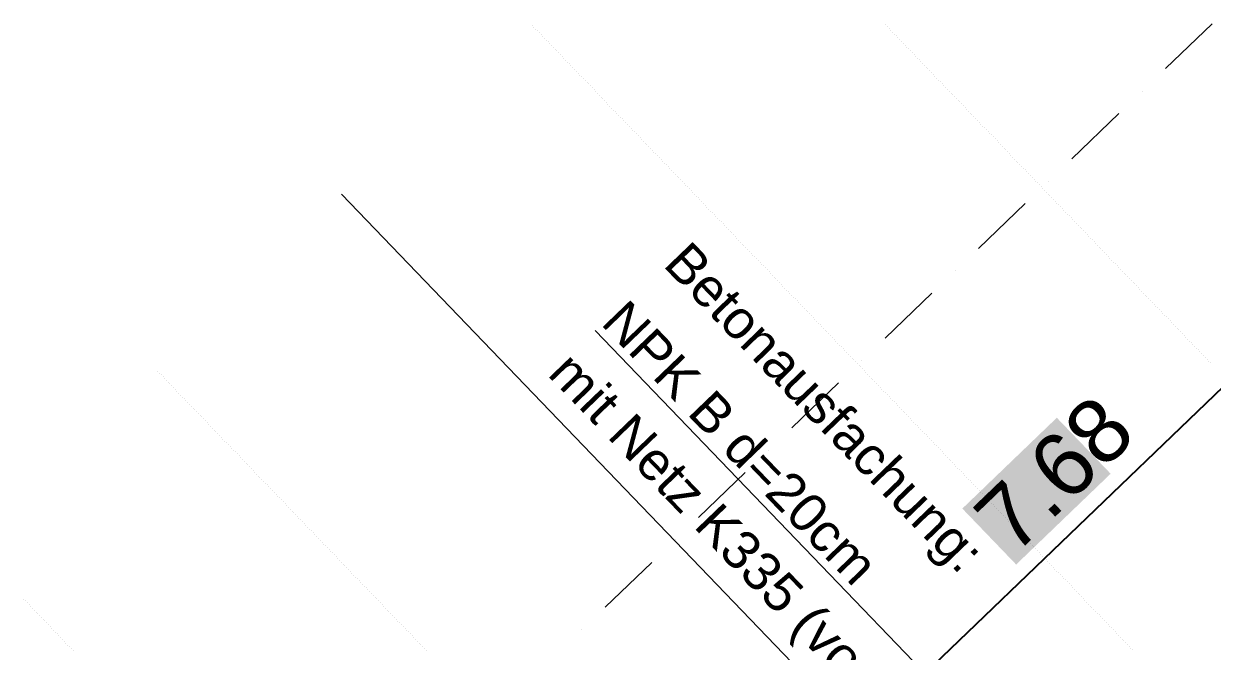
# Model space of a CAD drawing. Header units: metres. Extents: x 2687650.8 to 2687727.1, y 1234407.3 to 1234484.3.
# Drawn here: x 2687691.552 to 2687696.216, y 1234461.055 to 1234463.518 of the extents above; entities that cross this region are included whole.
import ezdxf

# ---------------------------------------------------------------- set-up
doc = ezdxf.new("R2010")
doc.units = ezdxf.units.M
doc.layers.add('PDF__Parzellengrenze', color=7, linetype='Continuous', true_color=0x7f7f7f)
for name, color, linetype in [('PDF_A__BEML', 7, 'Continuous'), ('PDF_Ebene 2', 7, 'Continuous'), ('PDF_Text', 7, 'Continuous'), ('PDF_TITELBL_1', 7, 'Continuous')]:
    doc.layers.add(name, color=color, linetype=linetype)
doc.styles.add('PDF Arial', font='arial.ttf')

# ---------------------------------------------------------------- blocks, each defined once
blk = doc.blocks.new('A$C1c84ec86')
at = {"layer": 'PDF_A__BEML', "true_color": 0xffffff, "transparency": 33554559}
blk.add_hatch(color=7, dxfattribs=at).paths.add_polyline_path([(2488.19, 3776.41), (2518.67, 3776.41), (2518.67, 3827.85), (2488.19, 3827.85)])
at = {"layer": 'PDF__Parzellengrenze', "lineweight": 18}
for points in [[(2418.97, 3953.58), (2418.97, 3978.98)], [(2418.97, 3940.88), (2418.97, 3940.88)], [(2418.97, 3902.57), (2418.97, 3928.18)], [(2418.97, 3889.87), (2418.97, 3889.87)], [(2418.97, 3851.77), (2418.97, 3877.17)], [(2418.97, 3839.07), (2418.97, 3839.07)], [(2418.97, 3800.97), (2418.97, 3826.37)], [(2418.97, 3788.27), (2418.97, 3788.27)], [(2418.97, 3750.16), (2418.97, 3775.56)], [(2418.97, 3737.46), (2418.97, 3737.46)], [(2418.97, 3699.36), (2418.97, 3724.76)], [(2418.97, 3686.66), (2418.97, 3686.66)], [(2418.97, 3648.56), (2418.97, 3673.96)], [(2418.97, 3635.86), (2418.97, 3635.86)]]:
    blk.add_lwpolyline(points, dxfattribs=at)
at = {"layer": 'PDF_A__BEML', "lineweight": 25}
blk.add_lwpolyline([(2524.59, 3410.22), (2524.59, 4194.25)], dxfattribs=at)
at = {"layer": 'PDF_Ebene 2', "lineweight": 20}
for points in [[(2330.49, 3886.27), (2330.49, 3886.27)], [(2331.55, 3886.27), (2331.55, 3886.27)], [(2332.4, 3886.27), (2332.4, 3886.27)], [(2333.45, 3886.27), (2333.45, 3886.27)], [(2334.51, 3886.27), (2334.51, 3886.27)], [(2335.57, 3886.27), (2335.57, 3886.27)], [(2336.42, 3886.27), (2336.42, 3886.27)], [(2337.48, 3886.27), (2337.48, 3886.27)], [(2338.53, 3886.27), (2338.53, 3886.27)], [(2339.38, 3886.27), (2339.38, 3886.27)], [(2340.44, 3886.27), (2340.44, 3886.27)], [(2341.5, 3886.27), (2341.5, 3886.27)], [(2342.56, 3886.27), (2342.56, 3886.27)], [(2343.4, 3886.27), (2343.4, 3886.27)], [(2344.46, 3886.27), (2344.46, 3886.27)], [(2345.52, 3886.27), (2345.52, 3886.27)], [(2346.58, 3886.27), (2346.58, 3886.27)], [(2347.42, 3886.27), (2347.42, 3886.27)], [(2348.48, 3886.27), (2348.48, 3886.27)], [(2349.54, 3886.27), (2349.54, 3886.27)], [(2350.39, 3886.27), (2350.39, 3886.27)], [(2351.45, 3886.27), (2351.45, 3886.27)], [(2352.5, 3886.27), (2352.5, 3886.27)], [(2353.56, 3886.27), (2353.56, 3886.27)], [(2354.41, 3886.27), (2354.41, 3886.27)], [(2355.47, 3886.27), (2355.47, 3886.27)], [(2356.53, 3886.27), (2356.53, 3886.27)], [(2357.58, 3886.27), (2357.58, 3886.27)], [(2358.43, 3886.27), (2358.43, 3886.27)], [(2359.49, 3886.27), (2359.49, 3886.27)], [(2360.55, 3886.27), (2360.55, 3886.27)], [(2361.39, 3886.27), (2361.39, 3886.27)], [(2362.45, 3886.27), (2362.45, 3886.27)], [(2363.51, 3886.27), (2363.51, 3886.27)], [(2364.57, 3886.27), (2364.57, 3886.27)], [(2365.42, 3886.27), (2365.42, 3886.27)], [(2366.48, 3886.27), (2366.48, 3886.27)], [(2367.53, 3886.27), (2367.53, 3886.27)], [(2368.59, 3886.27), (2368.59, 3886.27)], [(2369.44, 3886.27), (2369.44, 3886.27)], [(2370.5, 3886.27), (2370.5, 3886.27)], [(2371.56, 3886.27), (2371.56, 3886.27)], [(2372.4, 3886.27), (2372.4, 3886.27)], [(2373.46, 3886.27), (2373.46, 3886.27)], [(2374.52, 3886.27), (2374.52, 3886.27)], [(2375.58, 3886.27), (2375.58, 3886.27)], [(2376.42, 3886.27), (2376.42, 3886.27)], [(2377.48, 3886.27), (2377.48, 3886.27)], [(2378.54, 3886.27), (2378.54, 3886.27)], [(2379.39, 3886.27), (2379.39, 3886.27)], [(2380.45, 3886.27), (2380.45, 3886.27)], [(2381.5, 3886.27), (2381.5, 3886.27)], [(2382.56, 3886.27), (2382.56, 3886.27)], [(2383.41, 3886.27), (2383.41, 3886.27)], [(2384.47, 3886.27), (2384.47, 3886.27)], [(2385.53, 3886.27), (2385.53, 3886.27)], [(2386.58, 3886.27), (2386.58, 3886.27)], [(2387.43, 3886.27), (2387.43, 3886.27)], [(2388.49, 3886.27), (2388.49, 3886.27)], [(2389.55, 3886.27), (2389.55, 3886.27)], [(2390.39, 3886.27), (2390.39, 3886.27)], [(2391.45, 3886.27), (2391.45, 3886.27)], [(2392.51, 3886.27), (2392.51, 3886.27)], [(2393.57, 3886.27), (2393.57, 3886.27)], [(2394.42, 3886.27), (2394.42, 3886.27)], [(2395.47, 3886.27), (2395.47, 3886.27)], [(2396.53, 3886.27), (2396.53, 3886.27)], [(2397.59, 3886.27), (2397.59, 3886.27)], [(2398.44, 3886.27), (2398.44, 3886.27)], [(2399.5, 3886.27), (2399.5, 3886.27)], [(2400.55, 3886.27), (2400.55, 3886.27)], [(2401.4, 3886.27), (2401.4, 3886.27)], [(2402.46, 3886.27), (2402.46, 3886.27)], [(2403.52, 3886.27), (2403.52, 3886.27)], [(2404.58, 3886.27), (2404.58, 3886.27)], [(2405.42, 3886.27), (2405.42, 3886.27)], [(2406.48, 3886.27), (2406.48, 3886.27)], [(2407.54, 3886.27), (2407.54, 3886.27)], [(2408.6, 3886.27), (2408.6, 3886.27)], [(2409.44, 3886.27), (2409.44, 3886.27)], [(2410.5, 3886.27), (2410.5, 3886.27)], [(2411.56, 3886.27), (2411.56, 3886.27)], [(2412.41, 3886.27), (2412.41, 3886.27)], [(2413.47, 3886.27), (2413.47, 3886.27)], [(2414.52, 3886.27), (2414.52, 3886.27)], [(2415.58, 3886.27), (2415.58, 3886.27)], [(2416.43, 3886.27), (2416.43, 3886.27)], [(2417.49, 3886.27), (2417.49, 3886.27)], [(2418.55, 3886.27), (2418.55, 3886.27)], [(2419.6, 3886.27), (2419.6, 3886.27)], [(2420.45, 3886.27), (2420.45, 3886.27)], [(2421.51, 3886.27), (2421.51, 3886.27)], [(2422.57, 3886.27), (2422.57, 3886.27)], [(2423.41, 3886.27), (2423.41, 3886.27)], [(2424.47, 3886.27), (2424.47, 3886.27)], [(2425.53, 3886.27), (2425.53, 3886.27)], [(2426.59, 3886.27), (2426.59, 3886.27)], [(2427.44, 3886.27), (2427.44, 3886.27)], [(2428.49, 3886.27), (2428.49, 3886.27)], [(2429.55, 3886.27), (2429.55, 3886.27)], [(2430.61, 3886.27), (2430.61, 3886.27)], [(2431.46, 3886.27), (2431.46, 3886.27)], [(2432.52, 3886.27), (2432.52, 3886.27)], [(2433.57, 3886.27), (2433.57, 3886.27)], [(2434.42, 3886.27), (2434.42, 3886.27)], [(2435.48, 3886.27), (2435.48, 3886.27)], [(2436.54, 3886.27), (2436.54, 3886.27)], [(2437.6, 3886.27), (2437.6, 3886.27)], [(2438.44, 3886.27), (2438.44, 3886.27)], [(2439.5, 3886.27), (2439.5, 3886.27)], [(2440.56, 3886.27), (2440.56, 3886.27)], [(2441.41, 3886.27), (2441.41, 3886.27)], [(2442.46, 3886.27), (2442.46, 3886.27)], [(2443.52, 3886.27), (2443.52, 3886.27)], [(2444.58, 3886.27), (2444.58, 3886.27)], [(2445.43, 3886.27), (2445.43, 3886.27)], [(2446.49, 3886.27), (2446.49, 3886.27)], [(2447.54, 3886.27), (2447.54, 3886.27)], [(2448.6, 3886.27), (2448.6, 3886.27)], [(2449.45, 3886.27), (2449.45, 3886.27)], [(2450.51, 3886.27), (2450.51, 3886.27)], [(2451.57, 3886.27), (2451.57, 3886.27)], [(2452.41, 3886.27), (2452.41, 3886.27)], [(2453.47, 3886.27), (2453.47, 3886.27)], [(2454.53, 3886.27), (2454.53, 3886.27)], [(2455.59, 3886.27), (2455.59, 3886.27)], [(2456.43, 3886.27), (2456.43, 3886.27)], [(2457.49, 3886.27), (2457.49, 3886.27)], [(2458.55, 3886.27), (2458.55, 3886.27)], [(2459.61, 3886.27), (2459.61, 3886.27)], [(2460.46, 3886.27), (2460.46, 3886.27)], [(2461.52, 3886.27), (2461.52, 3886.27)], [(2462.57, 3886.27), (2462.57, 3886.27)], [(2463.42, 3886.27), (2463.42, 3886.27)], [(2464.48, 3886.27), (2464.48, 3886.27)], [(2465.54, 3886.27), (2465.54, 3886.27)], [(2466.6, 3886.27), (2466.6, 3886.27)], [(2467.44, 3886.27), (2467.44, 3886.27)], [(2468.5, 3886.27), (2468.5, 3886.27)], [(2469.56, 3886.27), (2469.56, 3886.27)], [(2470.62, 3886.27), (2470.62, 3886.27)], [(2471.46, 3886.27), (2471.46, 3886.27)], [(2472.52, 3886.27), (2472.52, 3886.27)], [(2473.58, 3886.27), (2473.58, 3886.27)], [(2474.43, 3886.27), (2474.43, 3886.27)], [(2475.49, 3886.27), (2475.49, 3886.27)], [(2476.54, 3886.27), (2476.54, 3886.27)], [(2477.6, 3886.27), (2477.6, 3886.27)], [(2478.45, 3886.27), (2478.45, 3886.27)], [(2479.51, 3886.27), (2479.51, 3886.27)], [(2480.57, 3886.27), (2480.57, 3886.27)], [(2481.62, 3886.27), (2481.62, 3886.27)], [(2482.47, 3886.27), (2482.47, 3886.27)], [(2483.53, 3886.27), (2483.53, 3886.27)], [(2484.59, 3886.27), (2484.59, 3886.27)], [(2485.43, 3886.27), (2485.43, 3886.27)], [(2486.49, 3886.27), (2486.49, 3886.27)], [(2487.55, 3886.27), (2487.55, 3886.27)], [(2488.61, 3886.27), (2488.61, 3886.27)], [(2489.46, 3886.27), (2489.46, 3886.27)], [(2490.51, 3886.27), (2490.51, 3886.27)], [(2491.57, 3886.27), (2491.57, 3886.27)], [(2492.63, 3886.27), (2492.63, 3886.27)], [(2493.48, 3886.27), (2493.48, 3886.27)], [(2494.54, 3886.27), (2494.54, 3886.27)], [(2495.59, 3886.27), (2495.59, 3886.27)], [(2496.44, 3886.27), (2496.44, 3886.27)], [(2497.5, 3886.27), (2497.5, 3886.27)], [(2498.56, 3886.27), (2498.56, 3886.27)], [(2499.62, 3886.27), (2499.62, 3886.27)], [(2500.46, 3886.27), (2500.46, 3886.27)], [(2501.52, 3886.27), (2501.52, 3886.27)], [(2502.58, 3886.27), (2502.58, 3886.27)], [(2503.43, 3886.27), (2503.43, 3886.27)], [(2504.48, 3886.27), (2504.48, 3886.27)], [(2505.54, 3886.27), (2505.54, 3886.27)], [(2506.6, 3886.27), (2506.6, 3886.27)], [(2507.45, 3886.27), (2507.45, 3886.27)], [(2508.51, 3886.27), (2508.51, 3886.27)], [(2509.56, 3886.27), (2509.56, 3886.27)], [(2510.62, 3886.27), (2510.62, 3886.27)], [(2511.47, 3886.27), (2511.47, 3886.27)], [(2512.53, 3886.27), (2512.53, 3886.27)], [(2513.59, 3886.27), (2513.59, 3886.27)], [(2514.43, 3886.27), (2514.43, 3886.27)], [(2234.39, 3786.15), (2234.39, 3786.15)], [(2235.45, 3786.15), (2235.45, 3786.15)], [(2236.51, 3786.15), (2236.51, 3786.15)], [(2237.36, 3786.15), (2237.36, 3786.15)], [(2238.41, 3786.15), (2238.41, 3786.15)], [(2239.47, 3786.15), (2239.47, 3786.15)], [(2240.53, 3786.15), (2240.53, 3786.15)], [(2241.38, 3786.15), (2241.38, 3786.15)], [(2242.44, 3786.15), (2242.44, 3786.15)], [(2243.49, 3786.15), (2243.49, 3786.15)], [(2244.55, 3786.15), (2244.55, 3786.15)], [(2245.4, 3786.15), (2245.4, 3786.15)], [(2246.46, 3786.15), (2246.46, 3786.15)], [(2247.52, 3786.15), (2247.52, 3786.15)], [(2248.36, 3786.15), (2248.36, 3786.15)], [(2249.42, 3786.15), (2249.42, 3786.15)], [(2250.48, 3786.15), (2250.48, 3786.15)], [(2251.54, 3786.15), (2251.54, 3786.15)], [(2252.38, 3786.15), (2252.38, 3786.15)], [(2253.44, 3786.15), (2253.44, 3786.15)], [(2254.5, 3786.15), (2254.5, 3786.15)], [(2255.35, 3786.15), (2255.35, 3786.15)], [(2256.41, 3786.15), (2256.41, 3786.15)], [(2257.46, 3786.15), (2257.46, 3786.15)], [(2258.52, 3786.15), (2258.52, 3786.15)], [(2259.37, 3786.15), (2259.37, 3786.15)], [(2260.43, 3786.15), (2260.43, 3786.15)], [(2261.49, 3786.15), (2261.49, 3786.15)], [(2262.54, 3786.15), (2262.54, 3786.15)], [(2263.39, 3786.15), (2263.39, 3786.15)], [(2264.45, 3786.15), (2264.45, 3786.15)], [(2265.51, 3786.15), (2265.51, 3786.15)], [(2266.35, 3786.15), (2266.35, 3786.15)], [(2267.41, 3786.15), (2267.41, 3786.15)], [(2268.47, 3786.15), (2268.47, 3786.15)], [(2269.53, 3786.15), (2269.53, 3786.15)], [(2270.38, 3786.15), (2270.38, 3786.15)], [(2271.44, 3786.15), (2271.44, 3786.15)], [(2272.49, 3786.15), (2272.49, 3786.15)], [(2273.55, 3786.15), (2273.55, 3786.15)], [(2274.4, 3786.15), (2274.4, 3786.15)], [(2275.46, 3786.15), (2275.46, 3786.15)], [(2276.52, 3786.15), (2276.52, 3786.15)], [(2277.36, 3786.15), (2277.36, 3786.15)], [(2278.42, 3786.15), (2278.42, 3786.15)], [(2279.48, 3786.15), (2279.48, 3786.15)], [(2280.54, 3786.15), (2280.54, 3786.15)], [(2281.38, 3786.15), (2281.38, 3786.15)], [(2282.44, 3786.15), (2282.44, 3786.15)], [(2283.5, 3786.15), (2283.5, 3786.15)], [(2284.56, 3786.15), (2284.56, 3786.15)], [(2285.41, 3786.15), (2285.41, 3786.15)], [(2286.46, 3786.15), (2286.46, 3786.15)], [(2287.52, 3786.15), (2287.52, 3786.15)], [(2288.37, 3786.15), (2288.37, 3786.15)], [(2289.43, 3786.15), (2289.43, 3786.15)], [(2290.49, 3786.15), (2290.49, 3786.15)], [(2291.54, 3786.15), (2291.54, 3786.15)], [(2292.39, 3786.15), (2292.39, 3786.15)], [(2293.45, 3786.15), (2293.45, 3786.15)], [(2294.51, 3786.15), (2294.51, 3786.15)], [(2295.57, 3786.15), (2295.57, 3786.15)], [(2296.41, 3786.15), (2296.41, 3786.15)], [(2297.47, 3786.15), (2297.47, 3786.15)], [(2298.53, 3786.15), (2298.53, 3786.15)], [(2299.38, 3786.15), (2299.38, 3786.15)], [(2300.43, 3786.15), (2300.43, 3786.15)], [(2301.49, 3786.15), (2301.49, 3786.15)], [(2302.55, 3786.15), (2302.55, 3786.15)], [(2303.4, 3786.15), (2303.4, 3786.15)], [(2304.46, 3786.15), (2304.46, 3786.15)], [(2305.51, 3786.15), (2305.51, 3786.15)], [(2306.57, 3786.15), (2306.57, 3786.15)], [(2307.42, 3786.15), (2307.42, 3786.15)], [(2308.48, 3786.15), (2308.48, 3786.15)], [(2309.54, 3786.15), (2309.54, 3786.15)], [(2310.38, 3786.15), (2310.38, 3786.15)], [(2311.44, 3786.15), (2311.44, 3786.15)], [(2312.5, 3786.15), (2312.5, 3786.15)], [(2313.56, 3786.15), (2313.56, 3786.15)], [(2314.4, 3786.15), (2314.4, 3786.15)], [(2315.46, 3786.15), (2315.46, 3786.15)], [(2316.52, 3786.15), (2316.52, 3786.15)], [(2317.37, 3786.15), (2317.37, 3786.15)], [(2318.43, 3786.15), (2318.43, 3786.15)], [(2319.48, 3786.15), (2319.48, 3786.15)], [(2320.54, 3786.15), (2320.54, 3786.15)], [(2321.39, 3786.15), (2321.39, 3786.15)], [(2322.45, 3786.15), (2322.45, 3786.15)], [(2323.51, 3786.15), (2323.51, 3786.15)], [(2324.56, 3786.15), (2324.56, 3786.15)], [(2325.41, 3786.15), (2325.41, 3786.15)], [(2326.47, 3786.15), (2326.47, 3786.15)], [(2327.53, 3786.15), (2327.53, 3786.15)], [(2328.37, 3786.15), (2328.37, 3786.15)], [(2329.43, 3786.15), (2329.43, 3786.15)], [(2330.49, 3786.15), (2330.49, 3786.15)], [(2331.55, 3786.15), (2331.55, 3786.15)], [(2332.4, 3786.15), (2332.4, 3786.15)], [(2333.45, 3786.15), (2333.45, 3786.15)], [(2334.51, 3786.15), (2334.51, 3786.15)], [(2335.57, 3786.15), (2335.57, 3786.15)], [(2336.42, 3786.15), (2336.42, 3786.15)], [(2337.48, 3786.15), (2337.48, 3786.15)], [(2338.53, 3786.15), (2338.53, 3786.15)], [(2339.38, 3786.15), (2339.38, 3786.15)], [(2340.44, 3786.15), (2340.44, 3786.15)], [(2341.5, 3786.15), (2341.5, 3786.15)], [(2342.56, 3786.15), (2342.56, 3786.15)], [(2343.4, 3786.15), (2343.4, 3786.15)], [(2344.46, 3786.15), (2344.46, 3786.15)], [(2345.52, 3786.15), (2345.52, 3786.15)], [(2346.58, 3786.15), (2346.58, 3786.15)], [(2347.42, 3786.15), (2347.42, 3786.15)], [(2348.48, 3786.15), (2348.48, 3786.15)], [(2349.54, 3786.15), (2349.54, 3786.15)], [(2350.39, 3786.15), (2350.39, 3786.15)], [(2351.45, 3786.15), (2351.45, 3786.15)], [(2352.5, 3786.15), (2352.5, 3786.15)], [(2353.56, 3786.15), (2353.56, 3786.15)], [(2354.41, 3786.15), (2354.41, 3786.15)], [(2355.47, 3786.15), (2355.47, 3786.15)], [(2356.53, 3786.15), (2356.53, 3786.15)], [(2357.58, 3786.15), (2357.58, 3786.15)], [(2358.43, 3786.15), (2358.43, 3786.15)], [(2359.49, 3786.15), (2359.49, 3786.15)], [(2360.55, 3786.15), (2360.55, 3786.15)], [(2361.39, 3786.15), (2361.39, 3786.15)], [(2362.45, 3786.15), (2362.45, 3786.15)], [(2363.51, 3786.15), (2363.51, 3786.15)], [(2364.57, 3786.15), (2364.57, 3786.15)], [(2365.42, 3786.15), (2365.42, 3786.15)], [(2366.48, 3786.15), (2366.48, 3786.15)], [(2367.53, 3786.15), (2367.53, 3786.15)], [(2368.59, 3786.15), (2368.59, 3786.15)], [(2369.44, 3786.15), (2369.44, 3786.15)], [(2370.5, 3786.15), (2370.5, 3786.15)], [(2371.56, 3786.15), (2371.56, 3786.15)], [(2372.4, 3786.15), (2372.4, 3786.15)], [(2373.46, 3786.15), (2373.46, 3786.15)], [(2374.52, 3786.15), (2374.52, 3786.15)], [(2375.58, 3786.15), (2375.58, 3786.15)], [(2376.42, 3786.15), (2376.42, 3786.15)], [(2377.48, 3786.15), (2377.48, 3786.15)], [(2378.54, 3786.15), (2378.54, 3786.15)], [(2379.39, 3786.15), (2379.39, 3786.15)], [(2380.45, 3786.15), (2380.45, 3786.15)], [(2381.5, 3786.15), (2381.5, 3786.15)], [(2382.56, 3786.15), (2382.56, 3786.15)], [(2383.41, 3786.15), (2383.41, 3786.15)], [(2384.47, 3786.15), (2384.47, 3786.15)], [(2385.53, 3786.15), (2385.53, 3786.15)], [(2386.58, 3786.15), (2386.58, 3786.15)], [(2387.43, 3786.15), (2387.43, 3786.15)], [(2388.49, 3786.15), (2388.49, 3786.15)], [(2389.55, 3786.15), (2389.55, 3786.15)], [(2390.39, 3786.15), (2390.39, 3786.15)], [(2391.45, 3786.15), (2391.45, 3786.15)], [(2392.51, 3786.15), (2392.51, 3786.15)], [(2393.57, 3786.15), (2393.57, 3786.15)], [(2394.42, 3786.15), (2394.42, 3786.15)], [(2395.47, 3786.15), (2395.47, 3786.15)], [(2396.53, 3786.15), (2396.53, 3786.15)], [(2397.59, 3786.15), (2397.59, 3786.15)], [(2398.44, 3786.15), (2398.44, 3786.15)], [(2399.5, 3786.15), (2399.5, 3786.15)], [(2400.55, 3786.15), (2400.55, 3786.15)], [(2401.4, 3786.15), (2401.4, 3786.15)], [(2402.46, 3786.15), (2402.46, 3786.15)], [(2403.52, 3786.15), (2403.52, 3786.15)], [(2404.58, 3786.15), (2404.58, 3786.15)], [(2405.42, 3786.15), (2405.42, 3786.15)], [(2406.48, 3786.15), (2406.48, 3786.15)], [(2407.54, 3786.15), (2407.54, 3786.15)], [(2408.6, 3786.15), (2408.6, 3786.15)], [(2409.44, 3786.15), (2409.44, 3786.15)], [(2410.5, 3786.15), (2410.5, 3786.15)], [(2411.56, 3786.15), (2411.56, 3786.15)], [(2412.41, 3786.15), (2412.41, 3786.15)], [(2413.47, 3786.15), (2413.47, 3786.15)], [(2414.52, 3786.15), (2414.52, 3786.15)], [(2415.58, 3786.15), (2415.58, 3786.15)], [(2416.43, 3786.15), (2416.43, 3786.15)], [(2417.49, 3786.15), (2417.49, 3786.15)], [(2418.55, 3786.15), (2418.55, 3786.15)], [(2419.6, 3786.15), (2419.6, 3786.15)], [(2420.45, 3786.15), (2420.45, 3786.15)], [(2421.51, 3786.15), (2421.51, 3786.15)], [(2422.57, 3786.15), (2422.57, 3786.15)], [(2423.41, 3786.15), (2423.41, 3786.15)], [(2424.47, 3786.15), (2424.47, 3786.15)], [(2425.53, 3786.15), (2425.53, 3786.15)], [(2426.59, 3786.15), (2426.59, 3786.15)], [(2427.44, 3786.15), (2427.44, 3786.15)], [(2428.49, 3786.15), (2428.49, 3786.15)], [(2429.55, 3786.15), (2429.55, 3786.15)], [(2430.61, 3786.15), (2430.61, 3786.15)], [(2431.46, 3786.15), (2431.46, 3786.15)], [(2432.52, 3786.15), (2432.52, 3786.15)], [(2433.57, 3786.15), (2433.57, 3786.15)], [(2434.42, 3786.15), (2434.42, 3786.15)], [(2435.48, 3786.15), (2435.48, 3786.15)], [(2436.54, 3786.15), (2436.54, 3786.15)], [(2437.6, 3786.15), (2437.6, 3786.15)], [(2438.44, 3786.15), (2438.44, 3786.15)], [(2439.5, 3786.15), (2439.5, 3786.15)], [(2440.56, 3786.15), (2440.56, 3786.15)], [(2441.41, 3786.15), (2441.41, 3786.15)], [(2442.46, 3786.15), (2442.46, 3786.15)], [(2443.52, 3786.15), (2443.52, 3786.15)], [(2444.58, 3786.15), (2444.58, 3786.15)], [(2445.43, 3786.15), (2445.43, 3786.15)], [(2446.49, 3786.15), (2446.49, 3786.15)], [(2447.54, 3786.15), (2447.54, 3786.15)], [(2448.6, 3786.15), (2448.6, 3786.15)], [(2449.45, 3786.15), (2449.45, 3786.15)], [(2450.51, 3786.15), (2450.51, 3786.15)], [(2451.57, 3786.15), (2451.57, 3786.15)], [(2452.41, 3786.15), (2452.41, 3786.15)], [(2453.47, 3786.15), (2453.47, 3786.15)], [(2454.53, 3786.15), (2454.53, 3786.15)], [(2455.59, 3786.15), (2455.59, 3786.15)], [(2456.43, 3786.15), (2456.43, 3786.15)], [(2457.49, 3786.15), (2457.49, 3786.15)], [(2458.55, 3786.15), (2458.55, 3786.15)], [(2459.61, 3786.15), (2459.61, 3786.15)], [(2460.46, 3786.15), (2460.46, 3786.15)], [(2461.52, 3786.15), (2461.52, 3786.15)], [(2462.57, 3786.15), (2462.57, 3786.15)], [(2463.42, 3786.15), (2463.42, 3786.15)], [(2464.48, 3786.15), (2464.48, 3786.15)], [(2465.54, 3786.15), (2465.54, 3786.15)], [(2466.6, 3786.15), (2466.6, 3786.15)], [(2467.44, 3786.15), (2467.44, 3786.15)], [(2468.5, 3786.15), (2468.5, 3786.15)], [(2469.56, 3786.15), (2469.56, 3786.15)], [(2470.62, 3786.15), (2470.62, 3786.15)], [(2471.46, 3786.15), (2471.46, 3786.15)], [(2472.52, 3786.15), (2472.52, 3786.15)], [(2473.58, 3786.15), (2473.58, 3786.15)], [(2474.43, 3786.15), (2474.43, 3786.15)], [(2475.49, 3786.15), (2475.49, 3786.15)], [(2476.54, 3786.15), (2476.54, 3786.15)], [(2477.6, 3786.15), (2477.6, 3786.15)], [(2478.45, 3786.15), (2478.45, 3786.15)], [(2479.51, 3786.15), (2479.51, 3786.15)], [(2480.57, 3786.15), (2480.57, 3786.15)], [(2481.62, 3786.15), (2481.62, 3786.15)], [(2482.47, 3786.15), (2482.47, 3786.15)], [(2483.53, 3786.15), (2483.53, 3786.15)], [(2484.59, 3786.15), (2484.59, 3786.15)], [(2485.43, 3786.15), (2485.43, 3786.15)], [(2486.49, 3786.15), (2486.49, 3786.15)], [(2487.55, 3786.15), (2487.55, 3786.15)], [(2488.61, 3786.15), (2488.61, 3786.15)], [(2489.46, 3786.15), (2489.46, 3786.15)], [(2490.51, 3786.15), (2490.51, 3786.15)], [(2491.57, 3786.15), (2491.57, 3786.15)], [(2492.63, 3786.15), (2492.63, 3786.15)], [(2493.48, 3786.15), (2493.48, 3786.15)], [(2494.54, 3786.15), (2494.54, 3786.15)], [(2495.59, 3786.15), (2495.59, 3786.15)], [(2496.44, 3786.15), (2496.44, 3786.15)], [(2497.5, 3786.15), (2497.5, 3786.15)], [(2498.56, 3786.15), (2498.56, 3786.15)], [(2499.62, 3786.15), (2499.62, 3786.15)], [(2500.46, 3786.15), (2500.46, 3786.15)], [(2501.52, 3786.15), (2501.52, 3786.15)], [(2502.58, 3786.15), (2502.58, 3786.15)], [(2503.43, 3786.15), (2503.43, 3786.15)], [(2504.48, 3786.15), (2504.48, 3786.15)], [(2505.54, 3786.15), (2505.54, 3786.15)], [(2506.6, 3786.15), (2506.6, 3786.15)], [(2507.45, 3786.15), (2507.45, 3786.15)], [(2508.51, 3786.15), (2508.51, 3786.15)], [(2509.56, 3786.15), (2509.56, 3786.15)], [(2510.62, 3786.15), (2510.62, 3786.15)], [(2511.47, 3786.15), (2511.47, 3786.15)], [(2512.53, 3786.15), (2512.53, 3786.15)], [(2513.59, 3786.15), (2513.59, 3786.15)], [(2514.43, 3786.15), (2514.43, 3786.15)], [(2515.49, 3786.15), (2515.49, 3786.15)], [(2516.55, 3786.15), (2516.55, 3786.15)], [(2517.61, 3786.15), (2517.61, 3786.15)], [(2518.45, 3786.15), (2518.45, 3786.15)], [(2519.51, 3786.15), (2519.51, 3786.15)], [(2520.57, 3786.15), (2520.57, 3786.15)], [(2521.63, 3786.15), (2521.63, 3786.15)], [(2522.48, 3786.15), (2522.48, 3786.15)], [(2523.53, 3786.15), (2523.53, 3786.15)], [(2524.59, 3786.15), (2524.59, 3786.15)], [(2525.44, 3786.15), (2525.44, 3786.15)], [(2526.5, 3786.15), (2526.5, 3786.15)], [(2527.56, 3786.15), (2527.56, 3786.15)], [(2528.61, 3786.15), (2528.61, 3786.15)], [(2529.46, 3786.15), (2529.46, 3786.15)], [(2530.52, 3786.15), (2530.52, 3786.15)], [(2531.58, 3786.15), (2531.58, 3786.15)], [(2532.64, 3786.15), (2532.64, 3786.15)], [(2533.48, 3786.15), (2533.48, 3786.15)], [(2534.54, 3786.15), (2534.54, 3786.15)], [(2535.6, 3786.15), (2535.6, 3786.15)], [(2536.45, 3786.15), (2536.45, 3786.15)], [(2537.5, 3786.15), (2537.5, 3786.15)], [(2538.56, 3786.15), (2538.56, 3786.15)], [(2539.62, 3786.15), (2539.62, 3786.15)], [(2540.47, 3786.15), (2540.47, 3786.15)], [(2541.53, 3786.15), (2541.53, 3786.15)], [(2542.58, 3786.15), (2542.58, 3786.15)], [(2543.64, 3786.15), (2543.64, 3786.15)], [(2544.49, 3786.15), (2544.49, 3786.15)], [(2545.55, 3786.15), (2545.55, 3786.15)], [(2546.61, 3786.15), (2546.61, 3786.15)], [(2547.45, 3786.15), (2547.45, 3786.15)], [(2548.51, 3786.15), (2548.51, 3786.15)], [(2549.57, 3786.15), (2549.57, 3786.15)], [(2550.63, 3786.15), (2550.63, 3786.15)], [(2551.48, 3786.15), (2551.48, 3786.15)], [(2552.53, 3786.15), (2552.53, 3786.15)], [(2553.59, 3786.15), (2553.59, 3786.15)], [(2554.44, 3786.15), (2554.44, 3786.15)], [(2555.5, 3786.15), (2555.5, 3786.15)], [(2556.56, 3786.15), (2556.56, 3786.15)], [(2557.61, 3786.15), (2557.61, 3786.15)], [(2558.46, 3786.15), (2558.46, 3786.15)], [(2559.52, 3786.15), (2559.52, 3786.15)], [(2560.58, 3786.15), (2560.58, 3786.15)], [(2561.64, 3786.15), (2561.64, 3786.15)], [(2562.48, 3786.15), (2562.48, 3786.15)], [(2563.54, 3786.15), (2563.54, 3786.15)], [(2564.6, 3786.15), (2564.6, 3786.15)], [(2565.45, 3786.15), (2565.45, 3786.15)], [(2566.5, 3786.15), (2566.5, 3786.15)], [(2567.56, 3786.15), (2567.56, 3786.15)], [(2568.62, 3786.15), (2568.62, 3786.15)], [(2569.47, 3786.15), (2569.47, 3786.15)], [(2570.53, 3786.15), (2570.53, 3786.15)], [(2571.58, 3786.15), (2571.58, 3786.15)], [(2572.64, 3786.15), (2572.64, 3786.15)], [(2573.49, 3786.15), (2573.49, 3786.15)], [(2574.55, 3786.15), (2574.55, 3786.15)], [(2230.37, 3686.24), (3109.01, 3686.24)], [(2230.37, 3586.12), (2230.37, 3586.12)], [(2231.43, 3586.12), (2231.43, 3586.12)], [(2232.49, 3586.12), (2232.49, 3586.12)], [(2233.55, 3586.12), (2233.55, 3586.12)], [(2234.39, 3586.12), (2234.39, 3586.12)], [(2235.45, 3586.12), (2235.45, 3586.12)], [(2236.51, 3586.12), (2236.51, 3586.12)], [(2237.36, 3586.12), (2237.36, 3586.12)], [(2238.41, 3586.12), (2238.41, 3586.12)], [(2239.47, 3586.12), (2239.47, 3586.12)], [(2240.53, 3586.12), (2240.53, 3586.12)], [(2241.38, 3586.12), (2241.38, 3586.12)], [(2242.44, 3586.12), (2242.44, 3586.12)], [(2243.49, 3586.12), (2243.49, 3586.12)], [(2244.55, 3586.12), (2244.55, 3586.12)], [(2245.4, 3586.12), (2245.4, 3586.12)], [(2246.46, 3586.12), (2246.46, 3586.12)], [(2247.52, 3586.12), (2247.52, 3586.12)], [(2248.36, 3586.12), (2248.36, 3586.12)], [(2249.42, 3586.12), (2249.42, 3586.12)], [(2250.48, 3586.12), (2250.48, 3586.12)], [(2251.54, 3586.12), (2251.54, 3586.12)], [(2252.38, 3586.12), (2252.38, 3586.12)], [(2253.44, 3586.12), (2253.44, 3586.12)], [(2254.5, 3586.12), (2254.5, 3586.12)], [(2255.35, 3586.12), (2255.35, 3586.12)], [(2256.41, 3586.12), (2256.41, 3586.12)], [(2257.46, 3586.12), (2257.46, 3586.12)], [(2258.52, 3586.12), (2258.52, 3586.12)], [(2259.37, 3586.12), (2259.37, 3586.12)], [(2260.43, 3586.12), (2260.43, 3586.12)], [(2261.49, 3586.12), (2261.49, 3586.12)], [(2262.54, 3586.12), (2262.54, 3586.12)], [(2263.39, 3586.12), (2263.39, 3586.12)], [(2264.45, 3586.12), (2264.45, 3586.12)], [(2265.51, 3586.12), (2265.51, 3586.12)], [(2266.35, 3586.12), (2266.35, 3586.12)], [(2267.41, 3586.12), (2267.41, 3586.12)], [(2268.47, 3586.12), (2268.47, 3586.12)], [(2269.53, 3586.12), (2269.53, 3586.12)], [(2270.38, 3586.12), (2270.38, 3586.12)], [(2271.44, 3586.12), (2271.44, 3586.12)], [(2272.49, 3586.12), (2272.49, 3586.12)], [(2273.55, 3586.12), (2273.55, 3586.12)], [(2274.4, 3586.12), (2274.4, 3586.12)], [(2275.46, 3586.12), (2275.46, 3586.12)], [(2276.52, 3586.12), (2276.52, 3586.12)], [(2277.36, 3586.12), (2277.36, 3586.12)], [(2278.42, 3586.12), (2278.42, 3586.12)], [(2279.48, 3586.12), (2279.48, 3586.12)], [(2280.54, 3586.12), (2280.54, 3586.12)], [(2281.38, 3586.12), (2281.38, 3586.12)], [(2282.44, 3586.12), (2282.44, 3586.12)], [(2283.5, 3586.12), (2283.5, 3586.12)], [(2284.56, 3586.12), (2284.56, 3586.12)], [(2285.41, 3586.12), (2285.41, 3586.12)], [(2286.46, 3586.12), (2286.46, 3586.12)], [(2287.52, 3586.12), (2287.52, 3586.12)], [(2288.37, 3586.12), (2288.37, 3586.12)], [(2289.43, 3586.12), (2289.43, 3586.12)], [(2290.49, 3586.12), (2290.49, 3586.12)], [(2291.54, 3586.12), (2291.54, 3586.12)], [(2292.39, 3586.12), (2292.39, 3586.12)], [(2293.45, 3586.12), (2293.45, 3586.12)], [(2294.51, 3586.12), (2294.51, 3586.12)], [(2295.57, 3586.12), (2295.57, 3586.12)], [(2296.41, 3586.12), (2296.41, 3586.12)], [(2297.47, 3586.12), (2297.47, 3586.12)], [(2298.53, 3586.12), (2298.53, 3586.12)], [(2299.38, 3586.12), (2299.38, 3586.12)], [(2300.43, 3586.12), (2300.43, 3586.12)], [(2301.49, 3586.12), (2301.49, 3586.12)], [(2302.55, 3586.12), (2302.55, 3586.12)], [(2303.4, 3586.12), (2303.4, 3586.12)], [(2304.46, 3586.12), (2304.46, 3586.12)], [(2305.51, 3586.12), (2305.51, 3586.12)], [(2306.57, 3586.12), (2306.57, 3586.12)], [(2307.42, 3586.12), (2307.42, 3586.12)], [(2308.48, 3586.12), (2308.48, 3586.12)], [(2309.54, 3586.12), (2309.54, 3586.12)], [(2310.38, 3586.12), (2310.38, 3586.12)], [(2311.44, 3586.12), (2311.44, 3586.12)], [(2312.5, 3586.12), (2312.5, 3586.12)], [(2313.56, 3586.12), (2313.56, 3586.12)], [(2314.4, 3586.12), (2314.4, 3586.12)], [(2315.46, 3586.12), (2315.46, 3586.12)], [(2316.52, 3586.12), (2316.52, 3586.12)], [(2317.37, 3586.12), (2317.37, 3586.12)], [(2318.43, 3586.12), (2318.43, 3586.12)], [(2319.48, 3586.12), (2319.48, 3586.12)], [(2320.54, 3586.12), (2320.54, 3586.12)], [(2321.39, 3586.12), (2321.39, 3586.12)], [(2322.45, 3586.12), (2322.45, 3586.12)], [(2323.51, 3586.12), (2323.51, 3586.12)], [(2324.56, 3586.12), (2324.56, 3586.12)], [(2325.41, 3586.12), (2325.41, 3586.12)], [(2326.47, 3586.12), (2326.47, 3586.12)], [(2327.53, 3586.12), (2327.53, 3586.12)], [(2328.37, 3586.12), (2328.37, 3586.12)], [(2329.43, 3586.12), (2329.43, 3586.12)], [(2330.49, 3586.12), (2330.49, 3586.12)], [(2331.55, 3586.12), (2331.55, 3586.12)], [(2332.4, 3586.12), (2332.4, 3586.12)], [(2333.45, 3586.12), (2333.45, 3586.12)], [(2334.51, 3586.12), (2334.51, 3586.12)], [(2335.57, 3586.12), (2335.57, 3586.12)], [(2336.42, 3586.12), (2336.42, 3586.12)], [(2337.48, 3586.12), (2337.48, 3586.12)], [(2338.53, 3586.12), (2338.53, 3586.12)], [(2339.38, 3586.12), (2339.38, 3586.12)], [(2340.44, 3586.12), (2340.44, 3586.12)], [(2341.5, 3586.12), (2341.5, 3586.12)], [(2342.56, 3586.12), (2342.56, 3586.12)], [(2343.4, 3586.12), (2343.4, 3586.12)], [(2344.46, 3586.12), (2344.46, 3586.12)], [(2345.52, 3586.12), (2345.52, 3586.12)], [(2346.58, 3586.12), (2346.58, 3586.12)], [(2347.42, 3586.12), (2347.42, 3586.12)], [(2348.48, 3586.12), (2348.48, 3586.12)], [(2349.54, 3586.12), (2349.54, 3586.12)], [(2350.39, 3586.12), (2350.39, 3586.12)], [(2351.45, 3586.12), (2351.45, 3586.12)], [(2352.5, 3586.12), (2352.5, 3586.12)], [(2353.56, 3586.12), (2353.56, 3586.12)], [(2354.41, 3586.12), (2354.41, 3586.12)], [(2355.47, 3586.12), (2355.47, 3586.12)], [(2356.53, 3586.12), (2356.53, 3586.12)], [(2357.58, 3586.12), (2357.58, 3586.12)], [(2358.43, 3586.12), (2358.43, 3586.12)], [(2359.49, 3586.12), (2359.49, 3586.12)], [(2360.55, 3586.12), (2360.55, 3586.12)], [(2361.39, 3586.12), (2361.39, 3586.12)], [(2362.45, 3586.12), (2362.45, 3586.12)], [(2363.51, 3586.12), (2363.51, 3586.12)], [(2364.57, 3586.12), (2364.57, 3586.12)], [(2365.42, 3586.12), (2365.42, 3586.12)], [(2366.48, 3586.12), (2366.48, 3586.12)], [(2367.53, 3586.12), (2367.53, 3586.12)], [(2368.59, 3586.12), (2368.59, 3586.12)], [(2369.44, 3586.12), (2369.44, 3586.12)], [(2370.5, 3586.12), (2370.5, 3586.12)], [(2371.56, 3586.12), (2371.56, 3586.12)], [(2372.4, 3586.12), (2372.4, 3586.12)], [(2373.46, 3586.12), (2373.46, 3586.12)], [(2374.52, 3586.12), (2374.52, 3586.12)], [(2375.58, 3586.12), (2375.58, 3586.12)], [(2376.42, 3586.12), (2376.42, 3586.12)], [(2377.48, 3586.12), (2377.48, 3586.12)], [(2378.54, 3586.12), (2378.54, 3586.12)], [(2379.39, 3586.12), (2379.39, 3586.12)], [(2380.45, 3586.12), (2380.45, 3586.12)], [(2381.5, 3586.12), (2381.5, 3586.12)], [(2382.56, 3586.12), (2382.56, 3586.12)], [(2258.52, 3486.21), (2258.52, 3486.21)], [(2259.37, 3486.21), (2259.37, 3486.21)], [(2260.43, 3486.21), (2260.43, 3486.21)], [(2261.49, 3486.21), (2261.49, 3486.21)], [(2262.54, 3486.21), (2262.54, 3486.21)], [(2263.39, 3486.21), (2263.39, 3486.21)], [(2264.45, 3486.21), (2264.45, 3486.21)], [(2265.51, 3486.21), (2265.51, 3486.21)], [(2266.35, 3486.21), (2266.35, 3486.21)], [(2267.41, 3486.21), (2267.41, 3486.21)], [(2268.47, 3486.21), (2268.47, 3486.21)], [(2269.53, 3486.21), (2269.53, 3486.21)], [(2270.38, 3486.21), (2270.38, 3486.21)], [(2271.44, 3486.21), (2271.44, 3486.21)], [(2272.49, 3486.21), (2272.49, 3486.21)], [(2273.55, 3486.21), (2273.55, 3486.21)], [(2274.4, 3486.21), (2274.4, 3486.21)], [(2275.46, 3486.21), (2275.46, 3486.21)], [(2276.52, 3486.21), (2276.52, 3486.21)], [(2277.36, 3486.21), (2277.36, 3486.21)], [(2278.42, 3486.21), (2278.42, 3486.21)], [(2279.48, 3486.21), (2279.48, 3486.21)], [(2280.54, 3486.21), (2280.54, 3486.21)], [(2281.38, 3486.21), (2281.38, 3486.21)], [(2282.44, 3486.21), (2282.44, 3486.21)], [(2283.5, 3486.21), (2283.5, 3486.21)], [(2284.56, 3486.21), (2284.56, 3486.21)], [(2285.41, 3486.21), (2285.41, 3486.21)], [(2286.46, 3486.21), (2286.46, 3486.21)]]:
    blk.add_lwpolyline(points, dxfattribs=at)
at = {"layer": 'PDF_TITELBL_1', "lineweight": 18}
blk.add_lwpolyline([(2655.62, 3720.95), (2337.9, 3720.95)], dxfattribs=at)
at = {"layer": 'PDF_Text', "attachment_point": 7, "rotation": 90, "style": 'PDF Arial'}
for s, insert, char_height in [('Rühlwand Träger HEB 240', (2703.11, 3624.86), 19.0044), ('7.68', (2516.11, 3777.89), 25.001)]:
    blk.add_mtext(s, dxfattribs=dict(at, insert=insert, char_height=char_height))
at = {"layer": 'PDF_Text', "char_height": 15.0028, "attachment_point": 7, "style": 'PDF Arial'}
for s, insert in [('Betonausfachung:', (2337.69, 3753.09)), ('NPK B d=20cm', (2337.26, 3723.88)), ('mit Netz K335 (vorne)', (2337.26, 3690.65))]:
    blk.add_mtext(s, dxfattribs=dict(at, insert=insert))

msp = doc.modelspace()

# ---------------------------------------------------------------- block references
at = {"xscale": 0.01, "yscale": 0.01, "zscale": 0.01, "rotation": 313.8734409291175}
msp.add_blockref('A$C1c84ec86', (2687650.7677, 1234453.3784), dxfattribs=at)

doc.saveas('drawing.dxf')
